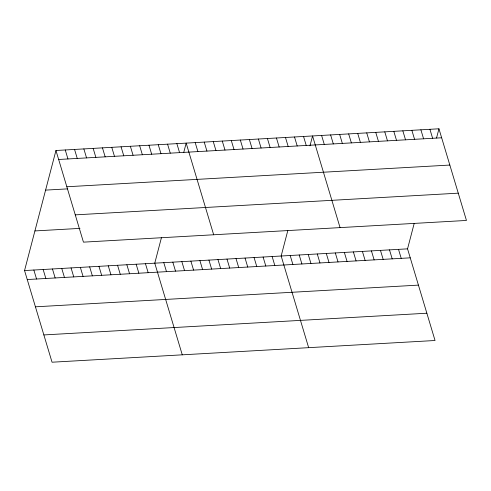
<?xml version="1.0" encoding="UTF-8"?>
<svg xmlns="http://www.w3.org/2000/svg" width="491" height="491" viewBox="0 0 491 491"><rect width="100%" height="100%" fill="white"/><g stroke="black" fill="none" stroke-linecap="round" stroke-linejoin="round"><path stroke-width="0.74" d="M414.208 223.38L407.548 248.851L435.044 340.502L52.046 362.211L24.55 270.553L55.956 150.498L438.954 128.789L466.45 220.447L83.452 242.149L55.956 150.498M161.429 237.705L154.769 263.176L182.265 354.827M183.769 152.314L186.175 143.114L213.671 234.772M287.818 230.543L281.159 256.014L308.655 347.665M309.974 145.858L312.564 135.952L340.06 227.609M436.548 137.989L438.954 128.789M58.65 159.483L441.648 137.781M66.837 186.764L449.836 165.056M45.589 190.115L67.77 188.857M75.27 214.868L458.263 193.166M34.916 230.936L79.99 228.383M24.55 270.553L407.548 248.851M27.244 279.539L410.243 257.836M35.432 306.82L418.43 285.118M43.865 334.93L426.863 313.221M429.926 129.305L432.62 138.29M420.897 129.814L423.592 138.8M411.869 130.33L414.564 139.315M402.841 130.839L405.535 139.825M393.813 131.349L396.507 140.334M384.784 131.864L387.479 140.849M375.756 132.374L378.451 141.359M366.728 132.883L369.428 141.868M398.52 249.36L401.215 258.346M357.7 133.399L360.4 142.384M389.492 249.87L392.186 258.861M348.671 133.908L351.372 142.893M380.464 250.385L383.158 259.371M339.649 134.417L342.344 143.403M371.435 250.895L374.13 259.88M330.621 134.933L333.315 143.918M362.407 251.404L365.108 260.396M321.593 135.442L324.287 144.428M353.379 251.92L356.079 260.905M344.351 252.429L347.051 261.415M303.536 136.467L306.231 145.453M335.328 252.945L338.023 261.93M294.508 136.977L297.202 145.962M326.3 253.454L328.995 262.44M285.48 137.486L288.174 146.478M317.272 253.964L319.966 262.949M276.451 138.002L279.146 146.987M308.244 254.479L310.938 263.464M267.423 138.511L270.118 147.496M299.215 254.989L301.91 263.974M258.395 139.027L261.089 148.012M290.187 255.498L292.882 264.483M249.367 139.536L252.067 148.521M240.338 140.045L243.039 149.031M272.131 256.523L274.825 265.508M231.31 140.561L234.011 149.546M263.102 257.032L265.797 266.024M222.282 141.07L224.982 150.056M254.074 257.548L256.768 266.533M213.26 141.58L215.954 150.565M245.046 258.057L247.746 267.043M204.231 142.095L206.926 151.081M236.018 258.567L238.718 267.558M195.203 142.605L197.898 151.59M226.989 259.082L229.69 268.068M217.961 259.592L220.662 268.577M176.87 143.642L179.571 152.627M208.939 260.107L211.633 269.093M167.572 144.17L170.267 153.155M199.911 260.617L202.605 269.602M158.268 144.698L160.968 153.683M190.882 261.126L193.577 270.111M148.969 145.226L151.664 154.211M181.854 261.642L184.548 270.627M139.665 145.753L142.365 154.739M172.826 262.151L175.52 271.136M130.367 146.281L133.061 155.266M163.798 262.66L166.492 271.646M121.062 146.809L123.763 155.794M111.764 147.331L114.458 156.322M145.471 263.704L148.165 272.689M102.459 147.859L105.16 156.844M136.167 264.226L138.861 273.217M93.161 148.386L95.855 157.372M126.868 264.753L129.563 273.739M83.857 148.914L86.557 157.899M117.564 265.281L120.258 274.266M74.558 149.442L77.253 158.427M108.266 265.809L110.96 274.794M65.254 149.97L67.954 158.955M98.961 266.337L101.655 275.322M89.663 266.865L92.357 275.85M80.358 267.392L83.053 276.378M71.06 267.92L73.754 276.906M61.756 268.448L64.45 277.433M52.457 268.97L55.152 277.961M43.153 269.498L45.847 278.483M33.854 270.025L36.549 279.011"/></g></svg>
